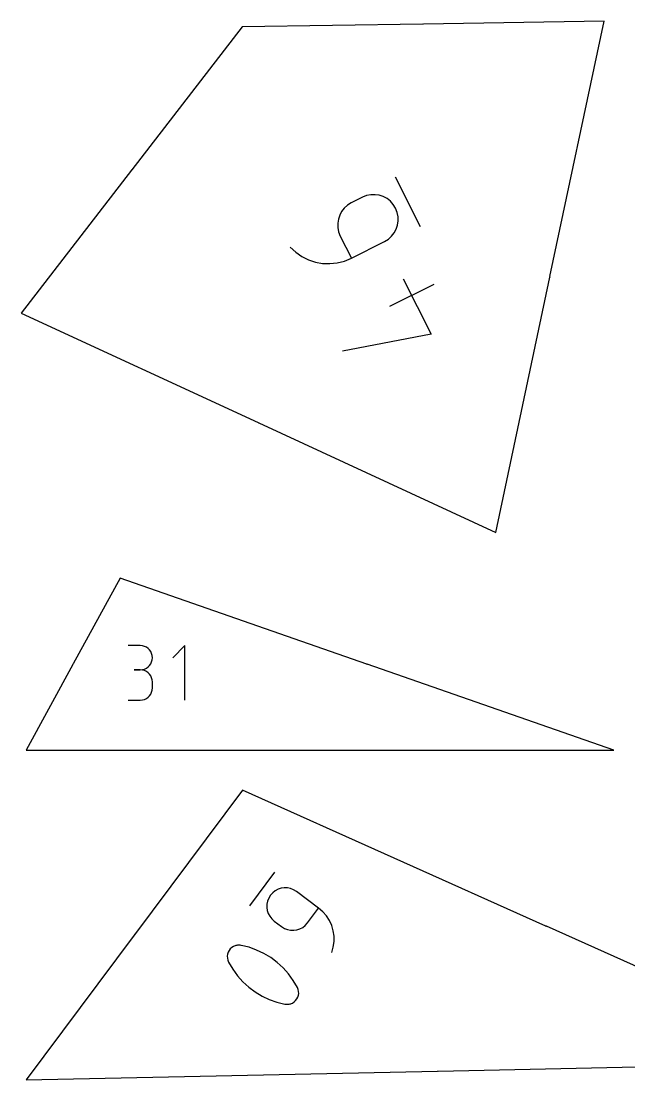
# Model space of a CAD drawing. Extents: x 0 to 500, y 0 to 1020.
# Drawn here: x 61.4 to 110, y 389.5 to 474.2 of the extents above; entities that cross this region are included whole.
import ezdxf

# ---------------------------------------------------------------- set-up
doc = ezdxf.new("R2010")
doc.units = 0

msp = doc.modelspace()

# ---------------------------------------------------------------- linework, layer by layer
at = {"layer": 'annotation', "color": 1}
for p, q in [((93.508916, 474.011446), (93.511064, 474.01946)), ((93.514611, 474.011536), (93.508916, 474.011446)), ((93.51294, 474.009229), (93.512868, 474.013785)), ((93.518458, 474.011597), (93.520607, 474.019611)), ((93.524154, 474.011687), (93.518458, 474.011597)), ((93.522482, 474.00938), (93.52241, 474.013936)), ((70.209563, 462.326123), (70.204239, 462.333339)), ((70.210554, 462.341499), (70.20905, 462.33955)), ((70.213325, 462.330997), (70.209563, 462.326123)), ((70.214148, 462.328029), (70.21025, 462.331039)), ((70.210856, 462.341825), (70.210554, 462.341499)), ((70.211202, 462.342085), (70.210856, 462.341825)), ((70.21158, 462.342277), (70.211202, 462.342085)), ((70.211983, 462.342401), (70.21158, 462.342277)), ((70.212399, 462.342454), (70.211983, 462.342401)), ((70.212819, 462.342437), (70.212399, 462.342454)), ((70.213233, 462.342347), (70.212819, 462.342437)), ((70.213632, 462.342184), (70.213233, 462.342347)), ((70.214005, 462.341946), (70.213632, 462.342184)), ((70.214453, 462.33849), (70.213699, 462.337514)), ((70.213699, 462.337514), (70.214453, 462.33849)), ((70.214332, 462.341644), (70.214005, 462.341946)), ((70.214005, 462.341946), (70.214005, 462.341946)), ((70.214592, 462.341298), (70.214332, 462.341644)), ((70.214453, 462.33849), (70.214692, 462.338864)), ((70.214755, 462.338816), (70.214453, 462.33849)), ((70.214453, 462.33849), (70.214453, 462.33849)), ((70.214785, 462.340919), (70.214592, 462.341298)), ((70.214692, 462.338864), (70.214856, 462.339264)), ((70.2151, 462.339076), (70.214755, 462.338816)), ((70.214909, 462.340517), (70.214785, 462.340919)), ((70.214856, 462.339264), (70.214946, 462.33968)), ((70.214963, 462.3401), (70.214909, 462.340517)), ((70.214946, 462.33968), (70.214963, 462.3401)), ((70.215479, 462.339268), (70.2151, 462.339076)), ((70.215881, 462.339392), (70.215479, 462.339268)), ((70.216297, 462.339445), (70.215881, 462.339392)), ((70.216717, 462.339428), (70.216297, 462.339445)), ((70.217132, 462.339338), (70.216717, 462.339428)), ((70.21753, 462.339174), (70.217132, 462.339338)), ((70.217904, 462.338936), (70.21753, 462.339174)), ((70.217817, 462.332782), (70.219322, 462.334731)), ((70.21888, 462.338183), (70.217904, 462.338936)), ((70.217904, 462.338936), (70.217904, 462.338936)), ((70.219205, 462.337882), (70.21888, 462.338183)), ((70.219464, 462.337538), (70.219205, 462.337882)), ((70.219322, 462.334731), (70.219561, 462.335106)), ((70.219322, 462.334731), (70.219322, 462.334731)), ((70.219656, 462.33716), (70.219464, 462.337538)), ((70.219561, 462.335106), (70.219725, 462.335506)), ((70.219779, 462.336758), (70.219656, 462.33716)), ((70.219725, 462.335506), (70.219815, 462.335921)), ((70.219833, 462.336341), (70.219779, 462.336758)), ((70.219815, 462.335921), (70.219833, 462.336341)), ((93.313669, 457.778105), (91.314325, 461.767197)), ((88.655617, 460.154506), (87.773044, 459.712158)), ((88.988617, 460.28572), (88.655617, 460.154506)), ((89.329844, 460.353846), (88.988617, 460.28572)), ((89.671781, 460.361355), (89.329844, 460.353846)), ((90.006908, 460.310717), (89.671781, 460.361355)), ((90.327706, 460.204404), (90.006908, 460.310717)), ((90.626656, 460.044887), (90.327706, 460.204404)), ((90.896239, 459.834635), (90.626656, 460.044887)), ((87.210412, 459.291581), (87.00036, 459.022431)), ((87.468789, 459.523978), (87.210412, 459.291581)), ((87.773044, 459.712158), (87.468789, 459.523978)), ((87.773044, 459.712158), (87.773044, 459.712158)), ((91.128935, 459.576121), (90.896239, 459.834635)), ((91.317226, 459.271814), (91.128935, 459.576121)), ((91.448007, 458.939508), (91.317226, 459.271814)), ((91.317226, 459.271814), (91.317226, 459.271814)), ((86.735014, 458.403737), (86.684613, 458.069124)), ((86.841079, 458.723995), (86.735014, 458.403737)), ((87.00036, 459.022431), (86.841079, 458.723995)), ((91.515682, 458.598722), (91.448007, 458.939508)), ((91.471669, 457.921969), (91.522739, 458.257021)), ((91.522739, 458.257021), (91.515682, 458.598722)), ((86.684613, 458.069124), (86.692321, 457.72762)), ((86.692321, 457.72762), (86.760585, 457.386692)), ((86.760585, 457.386692), (86.891851, 457.053804)), ((91.205103, 457.302071), (91.36496, 457.601131)), ((91.36496, 457.601131), (91.471669, 457.921969)), ((86.891851, 457.053804), (87.779807, 455.282153)), ((87.779807, 455.282153), (90.43153, 456.611204)), ((90.43153, 456.611204), (90.735898, 456.799543)), ((90.43153, 456.611204), (90.43153, 456.611204)), ((90.735898, 456.799543), (90.994586, 457.032354)), ((90.994586, 457.032354), (91.205103, 457.302071)), ((82.893184, 456.162705), (82.893184, 456.162705)), ((82.893184, 456.162705), (83.337855, 455.750547)), ((83.337855, 455.750547), (83.827679, 455.413327)), ((83.827679, 455.413327), (84.353834, 455.152604)), ((84.353834, 455.152604), (84.907501, 454.969941)), ((84.907501, 454.969941), (85.47986, 454.866898)), ((85.47986, 454.866898), (86.06209, 454.845036)), ((86.06209, 454.845036), (86.645371, 454.905917)), ((86.645371, 454.905917), (87.220884, 455.051103)), ((87.220884, 455.051103), (87.779807, 455.282153)), ((94.370219, 453.180482), (90.826917, 451.404569)), ((91.931038, 453.619385), (94.151305, 449.189507)), ((103.645429, 453.787754), (103.645372, 453.787275)), ((103.645372, 453.787275), (103.6454, 453.786806)), ((103.6454, 453.786806), (103.645508, 453.786357)), ((103.645984, 453.790375), (103.645429, 453.787754)), ((103.645429, 453.787754), (103.645429, 453.787754)), ((103.645508, 453.786357), (103.64569, 453.785936)), ((103.64569, 453.785936), (103.645939, 453.785553)), ((103.645939, 453.785553), (103.64625, 453.785217)), ((103.64625, 453.785217), (103.646618, 453.784936)), ((103.646618, 453.784936), (103.647036, 453.78472)), ((103.647036, 453.78472), (103.647499, 453.784578)), ((103.647475, 453.797422), (103.647418, 453.796943)), ((103.647418, 453.796943), (103.647446, 453.796474)), ((103.647446, 453.796474), (103.647552, 453.796025)), ((103.647617, 453.797884), (103.647475, 453.797422)), ((103.647475, 453.797422), (103.647475, 453.797422)), ((103.647499, 453.784578), (103.648804, 453.784302)), ((103.647552, 453.796025), (103.647733, 453.795605)), ((103.647832, 453.798301), (103.647617, 453.797884)), ((103.647733, 453.795605), (103.647981, 453.795222)), ((103.648112, 453.798668), (103.647832, 453.798301)), ((103.647981, 453.795222), (103.648291, 453.794886)), ((103.648447, 453.79898), (103.648112, 453.798668)), ((103.648291, 453.794886), (103.648658, 453.794605)), ((103.648829, 453.799229), (103.648447, 453.79898)), ((103.648658, 453.794605), (103.649076, 453.794389)), ((103.648804, 453.784302), (103.648804, 453.784302)), ((103.648804, 453.784302), (103.649284, 453.784244)), ((103.649249, 453.799411), (103.648829, 453.799229)), ((103.649076, 453.794389), (103.649538, 453.794247)), ((103.649698, 453.799519), (103.649249, 453.799411)), ((103.649284, 453.784244), (103.649753, 453.784272)), ((103.649538, 453.794247), (103.650844, 453.793971)), ((103.650167, 453.799547), (103.649698, 453.799519)), ((103.649753, 453.784272), (103.650202, 453.78438)), ((103.650647, 453.799489), (103.650167, 453.799547)), ((103.650202, 453.78438), (103.650622, 453.784562)), ((103.650622, 453.784562), (103.651004, 453.784811)), ((103.650647, 453.799489), (103.650647, 453.799489)), ((103.651953, 453.799213), (103.650647, 453.799489)), ((103.650844, 453.793971), (103.650844, 453.793971)), ((103.650844, 453.793971), (103.651324, 453.793914)), ((103.651004, 453.784811), (103.65134, 453.785122)), ((103.651324, 453.793914), (103.651794, 453.793942)), ((103.65134, 453.785122), (103.651619, 453.78549)), ((103.651619, 453.78549), (103.651835, 453.785907)), ((103.651794, 453.793942), (103.652243, 453.794049)), ((103.651835, 453.785907), (103.651976, 453.786369)), ((103.652415, 453.799071), (103.651953, 453.799213)), ((103.651976, 453.786369), (103.652531, 453.78899)), ((103.652243, 453.794049), (103.652664, 453.79423)), ((103.652833, 453.798855), (103.652415, 453.799071)), ((103.652531, 453.78899), (103.657787, 453.787877)), ((103.652664, 453.79423), (103.653048, 453.794479)), ((103.653201, 453.798574), (103.652833, 453.798855)), ((103.653048, 453.794479), (103.653384, 453.79479)), ((103.653512, 453.798238), (103.653201, 453.798574)), ((103.653384, 453.79479), (103.653665, 453.795158)), ((103.653762, 453.797855), (103.653512, 453.798238)), ((103.653665, 453.795158), (103.65388, 453.795575)), ((103.653943, 453.797434), (103.653762, 453.797855)), ((103.65388, 453.795575), (103.654022, 453.796037)), ((103.654051, 453.796985), (103.653943, 453.797434)), ((103.654022, 453.796037), (103.653965, 453.795557)), ((103.653965, 453.795557), (103.653993, 453.795088)), ((103.653993, 453.795088), (103.654101, 453.794639)), ((103.654022, 453.796037), (103.654079, 453.796516)), ((103.654164, 453.796498), (103.654022, 453.796037)), ((103.654022, 453.796037), (103.654022, 453.796037)), ((103.654022, 453.796037), (103.654022, 453.796037)), ((103.654079, 453.796516), (103.654051, 453.796985)), ((103.654101, 453.794639), (103.654283, 453.794218)), ((103.65438, 453.796915), (103.654164, 453.796498)), ((103.654283, 453.794218), (103.654532, 453.793835)), ((103.654661, 453.797282), (103.65438, 453.796915)), ((103.654532, 453.793835), (103.654844, 453.793499)), ((103.654997, 453.797593), (103.654661, 453.797282)), ((103.654844, 453.793499), (103.655211, 453.793218)), ((103.65538, 453.797843), (103.654997, 453.797593)), ((103.655211, 453.793218), (103.65563, 453.793002)), ((103.655801, 453.798024), (103.65538, 453.797843)), ((103.65563, 453.793002), (103.656092, 453.79286)), ((103.656251, 453.798131), (103.655801, 453.798024)), ((103.656092, 453.79286), (103.656092, 453.79286)), ((103.656092, 453.79286), (103.65657, 453.792803)), ((103.656721, 453.798159), (103.656251, 453.798131)), ((103.65657, 453.792803), (103.657038, 453.792831)), ((103.657787, 453.787877), (103.656677, 453.782635)), ((103.657202, 453.798102), (103.656721, 453.798159)), ((103.657038, 453.792831), (103.657487, 453.792939)), ((103.657662, 453.79796), (103.657202, 453.798102)), ((103.657202, 453.798102), (103.657202, 453.798102)), ((103.657487, 453.792939), (103.657907, 453.793121)), ((103.658078, 453.797745), (103.657662, 453.79796)), ((103.657907, 453.793121), (103.65829, 453.79337)), ((103.658445, 453.797464), (103.658078, 453.797745)), ((103.65829, 453.79337), (103.658626, 453.793681)), ((103.658755, 453.797128), (103.658445, 453.797464)), ((103.658626, 453.793681), (103.658906, 453.794048)), ((103.659004, 453.796745), (103.658755, 453.797128)), ((103.658906, 453.794048), (103.659122, 453.794465)), ((103.659186, 453.796325), (103.659004, 453.796745)), ((103.659122, 453.794465), (103.659264, 453.794927)), ((103.659293, 453.795876), (103.659186, 453.796325)), ((103.659264, 453.794927), (103.659321, 453.795407)), ((103.659264, 453.794927), (103.659264, 453.794927)), ((103.659321, 453.795407), (103.659293, 453.795876)), ((94.151305, 449.189507), (87.060072, 447.848928)), ((80.339292, 442.110951), (80.339221, 442.110526)), ((80.339221, 442.110526), (80.339226, 442.110102)), ((80.339226, 442.110102), (80.339303, 442.109688)), ((80.339441, 442.111368), (80.339292, 442.110951)), ((80.339303, 442.109688), (80.339448, 442.109294)), ((80.339663, 442.111753), (80.339441, 442.111368)), ((80.339441, 442.111368), (80.339441, 442.111368)), ((80.339448, 442.109294), (80.339658, 442.108929)), ((80.339658, 442.108929), (80.339929, 442.108603)), ((80.339942, 442.112084), (80.339663, 442.111753)), ((80.339929, 442.108603), (80.340259, 442.108324)), ((80.340268, 442.112356), (80.339942, 442.112084)), ((80.340259, 442.108324), (80.340644, 442.108103)), ((80.340633, 442.112566), (80.340268, 442.112356)), ((80.341028, 442.112712), (80.340633, 442.112566)), ((80.340644, 442.108103), (80.340644, 442.108103)), ((80.340644, 442.108103), (80.341062, 442.107953)), ((80.341442, 442.112788), (80.341028, 442.112712)), ((80.341062, 442.107953), (80.341488, 442.107883)), ((80.34136, 442.115425), (80.341289, 442.114999)), ((80.341289, 442.114999), (80.341293, 442.114573)), ((80.341293, 442.114573), (80.341369, 442.114159)), ((80.34151, 442.115844), (80.34136, 442.115425)), ((80.341369, 442.114159), (80.341514, 442.113765)), ((80.341867, 442.112793), (80.341442, 442.112788)), ((80.341488, 442.107883), (80.341913, 442.107887)), ((80.342024, 442.116957), (80.34151, 442.115844)), ((80.34151, 442.115844), (80.34151, 442.115844)), ((80.341514, 442.113765), (80.341724, 442.1134)), ((80.341724, 442.1134), (80.341996, 442.113073)), ((80.342292, 442.112722), (80.341867, 442.112793)), ((80.341913, 442.107887), (80.342327, 442.107964)), ((80.341996, 442.113073), (80.342326, 442.112795)), ((80.342246, 442.117343), (80.342024, 442.116957)), ((80.342525, 442.117672), (80.342246, 442.117343)), ((80.34271, 442.112573), (80.342292, 442.112722)), ((80.342326, 442.112795), (80.34271, 442.112573)), ((80.342327, 442.107964), (80.342721, 442.108108)), ((80.342851, 442.117944), (80.342525, 442.117672)), ((80.34271, 442.112573), (80.34271, 442.112573)), ((80.34271, 442.112573), (80.343128, 442.112424)), ((80.343095, 442.112351), (80.34271, 442.112573)), ((80.34271, 442.112573), (80.34271, 442.112573)), ((80.342721, 442.108108), (80.343085, 442.108318)), ((80.343216, 442.118153), (80.342851, 442.117944)), ((80.343085, 442.108318), (80.343412, 442.108589)), ((80.343425, 442.112073), (80.343095, 442.112351)), ((80.343128, 442.112424), (80.343554, 442.112353)), ((80.34361, 442.118297), (80.343216, 442.118153)), ((80.343412, 442.108589), (80.34369, 442.108918)), ((80.343696, 442.111746), (80.343425, 442.112073)), ((80.343554, 442.112353), (80.343979, 442.112358)), ((80.344023, 442.118373), (80.34361, 442.118297)), ((80.34369, 442.108918), (80.343911, 442.109302)), ((80.343906, 442.111381), (80.343696, 442.111746)), ((80.344051, 442.110987), (80.343906, 442.111381)), ((80.343911, 442.109302), (80.344061, 442.10972)), ((80.343911, 442.109302), (80.343911, 442.109302)), ((80.343979, 442.112358), (80.344393, 442.112434)), ((80.344448, 442.118377), (80.344023, 442.118373)), ((80.344127, 442.110572), (80.344051, 442.110987)), ((80.344061, 442.10972), (80.344132, 442.110147)), ((80.344132, 442.110147), (80.344127, 442.110572)), ((80.344393, 442.112434), (80.344787, 442.11258)), ((80.344873, 442.118306), (80.344448, 442.118377)), ((80.344787, 442.11258), (80.345152, 442.11279)), ((80.345291, 442.118156), (80.344873, 442.118306)), ((80.345152, 442.11279), (80.345479, 442.113062)), ((80.345676, 442.117935), (80.345291, 442.118156)), ((80.345291, 442.118156), (80.345291, 442.118156)), ((80.345479, 442.113062), (80.345758, 442.113392)), ((80.346006, 442.117657), (80.345676, 442.117935)), ((80.345758, 442.113392), (80.34598, 442.113777)), ((80.34598, 442.113777), (80.346495, 442.114891)), ((80.346278, 442.117331), (80.346006, 442.117657)), ((80.346488, 442.116967), (80.346278, 442.117331)), ((80.346633, 442.116573), (80.346488, 442.116967)), ((80.346495, 442.114891), (80.346644, 442.11531)), ((80.346495, 442.114891), (80.346495, 442.114891)), ((80.34671, 442.11616), (80.346633, 442.116573)), ((80.346644, 442.11531), (80.346715, 442.115736)), ((80.346715, 442.115736), (80.34671, 442.11616)), ((80.355855, 442.110557), (80.350005, 442.103761)), ((80.350266, 442.11314), (80.355855, 442.110557)), ((80.352976, 442.114603), (80.350909, 442.110133)), ((70.893517, 424.284067), (69.924159, 424.284067)), ((71.067858, 424.268418), (70.893517, 424.284067)), ((71.231907, 424.223322), (71.067858, 424.268418)), ((71.382935, 424.15155), (71.231907, 424.223322)), ((71.518215, 424.055878), (71.382935, 424.15155)), ((71.635016, 423.939079), (71.518215, 424.055878)), ((71.730611, 423.803925), (71.635016, 423.939079)), ((71.802272, 423.653192), (71.730611, 423.803925)), ((71.847269, 423.489651), (71.802272, 423.653192)), ((74.470436, 424.289131), (73.499983, 423.318405)), ((74.470436, 419.923873), (74.470436, 424.289131)), ((65.51811, 422.793112), (65.518078, 422.792655)), ((65.518078, 422.792655), (65.518126, 422.792195)), ((65.518217, 422.793556), (65.51811, 422.793112)), ((65.518126, 422.792195), (65.518255, 422.791743)), ((65.518399, 422.793976), (65.518217, 422.793556)), ((65.518255, 422.791743), (65.518468, 422.791308)), ((65.518652, 422.794363), (65.518399, 422.793976)), ((65.518468, 422.791308), (65.518891, 422.790676)), ((65.518974, 422.794707), (65.518652, 422.794363)), ((65.519362, 422.794996), (65.518974, 422.794707)), ((65.519796, 422.795207), (65.519362, 422.794996)), ((65.519362, 422.794996), (65.519362, 422.794996)), ((65.520248, 422.795335), (65.519796, 422.795207)), ((65.520708, 422.795382), (65.520248, 422.795335)), ((65.521165, 422.79535), (65.520708, 422.795382)), ((65.521609, 422.795241), (65.521165, 422.79535)), ((65.522029, 422.795059), (65.521609, 422.795241)), ((65.522416, 422.794805), (65.522029, 422.795059)), ((65.522757, 422.794482), (65.522416, 422.794805)), ((65.523044, 422.794092), (65.522757, 422.794482)), ((65.522859, 422.801749), (65.522832, 422.801288)), ((65.522832, 422.801288), (65.522885, 422.800833)), ((65.522967, 422.802206), (65.522859, 422.801749)), ((65.522885, 422.800833), (65.523013, 422.800395)), ((65.523159, 422.802649), (65.522967, 422.802206)), ((65.523013, 422.800395), (65.523214, 422.799984)), ((65.52305, 422.794083), (65.523044, 422.794092)), ((65.523044, 422.794092), (65.523044, 422.794092)), ((65.523056, 422.794075), (65.52305, 422.794083)), ((65.523061, 422.794066), (65.523056, 422.794075)), ((65.523066, 422.794058), (65.523061, 422.794066)), ((65.52307, 422.794049), (65.523066, 422.794058)), ((65.523075, 422.794041), (65.52307, 422.794049)), ((65.523078, 422.794033), (65.523075, 422.794041)), ((65.523082, 422.794024), (65.523078, 422.794033)), ((65.523086, 422.794015), (65.523082, 422.794024)), ((65.527702, 422.785848), (65.523086, 422.794015)), ((65.523086, 422.794015), (65.523086, 422.794015)), ((65.523428, 422.80305), (65.523159, 422.802649)), ((65.523159, 422.802649), (65.523159, 422.802649)), ((65.523214, 422.799984), (65.523484, 422.79961)), ((65.523755, 422.803388), (65.523428, 422.80305)), ((65.523484, 422.79961), (65.523821, 422.799283)), ((65.524129, 422.803659), (65.523755, 422.803388)), ((65.523821, 422.799283), (65.524221, 422.799015)), ((65.52454, 422.80386), (65.524129, 422.803659)), ((65.524221, 422.799015), (65.524221, 422.799015)), ((65.524221, 422.799015), (65.524664, 422.798822)), ((65.524979, 422.803988), (65.52454, 422.80386)), ((65.524664, 422.798822), (65.525122, 422.798714)), ((65.525433, 422.804041), (65.524979, 422.803988)), ((65.525122, 422.798714), (65.525584, 422.798687)), ((65.525894, 422.804015), (65.525433, 422.804041)), ((65.525584, 422.798687), (65.526039, 422.79874)), ((65.52635, 422.803908), (65.525894, 422.804015)), ((65.526039, 422.79874), (65.526478, 422.798868)), ((65.526792, 422.803716), (65.52635, 422.803908)), ((65.526478, 422.798868), (65.52689, 422.799069)), ((65.526792, 422.803716), (65.526792, 422.803716)), ((65.527194, 422.803446), (65.526792, 422.803716)), ((65.52689, 422.799069), (65.527264, 422.79934)), ((65.527532, 422.803119), (65.527194, 422.803446)), ((65.527264, 422.79934), (65.527591, 422.799677)), ((65.527803, 422.802745), (65.527532, 422.803119)), ((65.527559, 422.799178), (65.527533, 422.798717)), ((65.527533, 422.798717), (65.527586, 422.798262)), ((65.527667, 422.799635), (65.527559, 422.799178)), ((65.527586, 422.798262), (65.527714, 422.797823)), ((65.527591, 422.799677), (65.52786, 422.800078)), ((65.52786, 422.800078), (65.527667, 422.799635)), ((65.530273, 422.790548), (65.527702, 422.785848)), ((65.527714, 422.797823), (65.527916, 422.797412)), ((65.528005, 422.802333), (65.527803, 422.802745)), ((65.52786, 422.800078), (65.528052, 422.800521)), ((65.528128, 422.800479), (65.52786, 422.800078)), ((65.52786, 422.800078), (65.52786, 422.800078)), ((65.52786, 422.800078), (65.52786, 422.800078)), ((65.527916, 422.797412), (65.528187, 422.797037)), ((65.528133, 422.801894), (65.528005, 422.802333)), ((65.528052, 422.800521), (65.52816, 422.800978)), ((65.528455, 422.800817), (65.528128, 422.800479)), ((65.528186, 422.801439), (65.528133, 422.801894)), ((65.52816, 422.800978), (65.528186, 422.801439)), ((65.528187, 422.797037), (65.528525, 422.79671)), ((65.528829, 422.801088), (65.528455, 422.800817)), ((65.528525, 422.79671), (65.528927, 422.796441)), ((65.529241, 422.801289), (65.528829, 422.801088)), ((65.528927, 422.796441), (65.530098, 422.795801)), ((65.52968, 422.801417), (65.529241, 422.801289)), ((65.530135, 422.80147), (65.52968, 422.801417)), ((65.530098, 422.795801), (65.530098, 422.795801)), ((65.530098, 422.795801), (65.530541, 422.795608)), ((65.530597, 422.801443), (65.530135, 422.80147)), ((65.530541, 422.795608), (65.530998, 422.7955)), ((65.531054, 422.801335), (65.530597, 422.801443)), ((65.530998, 422.7955), (65.531459, 422.795474)), ((65.531498, 422.801141), (65.531054, 422.801335)), ((65.531459, 422.795474), (65.531914, 422.795527)), ((65.532669, 422.800501), (65.531498, 422.801141)), ((65.531498, 422.801141), (65.531498, 422.801141)), ((65.531914, 422.795527), (65.532351, 422.795656)), ((65.532351, 422.795656), (65.532762, 422.795857)), ((65.53307, 422.800232), (65.532669, 422.800501)), ((65.532762, 422.795857), (65.533135, 422.796128)), ((65.533408, 422.799905), (65.53307, 422.800232)), ((65.533135, 422.796128), (65.533461, 422.796466)), ((65.533678, 422.799531), (65.533408, 422.799905)), ((65.533461, 422.796466), (65.53373, 422.796867)), ((65.533879, 422.79912), (65.533678, 422.799531)), ((65.53373, 422.796867), (65.533923, 422.79731)), ((65.53373, 422.796867), (65.53373, 422.796867)), ((65.534006, 422.798682), (65.533879, 422.79912)), ((65.533923, 422.79731), (65.534031, 422.797766)), ((65.534058, 422.798227), (65.534006, 422.798682)), ((65.534031, 422.797766), (65.534058, 422.798227)), ((71.518215, 422.57378), (71.635016, 422.690809)), ((71.635016, 422.690809), (71.730611, 422.826304)), ((71.730611, 422.826304), (71.802272, 422.977515)), ((71.802272, 422.977515), (71.847269, 423.14169)), ((71.862874, 423.316078), (71.847269, 423.489651)), ((71.847269, 423.14169), (71.862874, 423.316078)), ((71.862874, 423.316078), (71.862874, 423.316078)), ((89.019021, 422.79224), (89.026313, 422.798136)), ((89.024078, 422.790479), (89.019021, 422.79224)), ((89.022883, 422.802243), (89.02233, 422.801721)), ((89.023277, 422.802525), (89.022883, 422.802243)), ((89.023702, 422.802726), (89.023277, 422.802525)), ((89.024147, 422.802849), (89.023702, 422.802726)), ((89.024603, 422.802893), (89.024147, 422.802849)), ((89.025058, 422.80286), (89.024603, 422.802893)), ((89.025503, 422.80275), (89.025058, 422.80286)), ((89.025926, 422.802564), (89.025503, 422.80275)), ((89.026317, 422.802304), (89.025926, 422.802564)), ((89.026313, 422.798136), (89.026321, 422.798141)), ((89.026313, 422.798136), (89.026313, 422.798136)), ((89.026666, 422.801969), (89.026317, 422.802304)), ((89.026321, 422.798141), (89.026329, 422.798146)), ((89.026329, 422.798146), (89.026336, 422.798151)), ((89.026336, 422.798151), (89.026344, 422.798157)), ((89.026344, 422.798157), (89.026351, 422.798163)), ((89.026351, 422.798163), (89.026359, 422.798169)), ((89.026359, 422.798169), (89.026366, 422.798175)), ((89.026366, 422.798175), (89.026374, 422.798182)), ((89.026374, 422.798182), (89.026382, 422.79819)), ((89.026382, 422.79819), (89.026719, 422.798537)), ((89.026382, 422.79819), (89.026382, 422.79819)), ((89.026946, 422.801576), (89.026666, 422.801969)), ((89.026666, 422.801969), (89.026666, 422.801969)), ((89.026719, 422.798537), (89.026981, 422.798927)), ((89.027147, 422.801151), (89.026946, 422.801576)), ((89.026981, 422.798927), (89.027168, 422.79935)), ((89.027268, 422.800705), (89.027147, 422.801151)), ((89.027168, 422.79935), (89.027279, 422.799794)), ((89.027312, 422.800249), (89.027268, 422.800705)), ((89.027279, 422.799794), (89.027312, 422.800249)), ((89.030881, 422.788111), (89.037377, 422.798617)), ((89.037377, 422.798617), (89.032313, 422.80038)), ((89.035611, 422.793546), (89.03308, 422.794427)), ((70.893517, 422.345351), (70.408153, 422.345351)), ((70.408153, 422.345351), (70.893517, 422.345351)), ((70.893517, 422.345351), (71.067858, 422.361004)), ((71.067858, 422.329703), (70.893517, 422.345351)), ((70.893517, 422.345351), (70.893517, 422.345351)), ((71.067858, 422.361004), (71.231907, 422.406127)), ((71.231907, 422.284606), (71.067858, 422.329703)), ((71.231907, 422.406127), (71.382935, 422.477969)), ((71.382935, 422.212835), (71.231907, 422.284606)), ((71.382935, 422.477969), (71.518215, 422.57378)), ((71.518215, 422.117163), (71.382935, 422.212835)), ((71.635016, 422.000363), (71.518215, 422.117163)), ((71.730611, 421.86521), (71.635016, 422.000363)), ((71.802272, 421.714476), (71.730611, 421.86521)), ((71.847269, 421.550936), (71.802272, 421.714476)), ((71.862874, 421.377362), (71.847269, 421.550936)), ((71.862874, 420.891999), (71.862874, 421.377362)), ((71.862874, 421.377362), (71.862874, 421.377362)), ((71.382935, 420.056466), (71.518215, 420.152109)), ((71.518215, 420.152109), (71.635016, 420.268886)), ((71.635016, 420.268886), (71.730611, 420.40403)), ((71.730611, 420.40403), (71.802272, 420.554775)), ((71.802272, 420.554775), (71.847269, 420.718354)), ((71.847269, 420.718354), (71.862874, 420.891999)), ((69.924159, 419.92401), (70.893517, 419.92401)), ((70.893517, 419.92401), (71.067858, 419.93965)), ((70.893517, 419.92401), (70.893517, 419.92401)), ((71.067858, 419.93965), (71.231907, 419.984724)), ((71.231907, 419.984724), (71.382935, 420.056466)), ((85.261395, 415.924342), (85.261278, 415.923185)), ((85.261278, 415.923185), (85.261278, 415.922023)), ((85.261278, 415.922023), (85.261395, 415.920865)), ((85.261627, 415.925485), (85.261395, 415.924342)), ((85.261395, 415.920865), (85.261627, 415.919721)), ((85.261976, 415.926606), (85.261627, 415.925485)), ((85.261627, 415.919721), (85.261976, 415.918599)), ((85.262442, 415.927695), (85.261976, 415.926606)), ((85.261976, 415.918599), (85.262442, 415.917507)), ((85.262598, 415.927953), (85.262442, 415.927695)), ((85.262442, 415.927695), (85.262442, 415.927695)), ((85.262442, 415.917507), (85.262442, 415.917507)), ((85.262442, 415.917507), (85.262501, 415.917397)), ((85.262501, 415.917397), (85.262568, 415.917292)), ((85.262568, 415.917292), (85.262642, 415.917192)), ((85.262792, 415.928173), (85.262598, 415.927953)), ((85.262642, 415.917192), (85.262724, 415.917098)), ((85.262724, 415.917098), (85.262812, 415.91701)), ((85.263018, 415.928353), (85.262792, 415.928173)), ((85.262812, 415.91701), (85.262905, 415.916929)), ((85.262905, 415.916929), (85.263004, 415.916856)), ((85.263004, 415.916856), (85.263108, 415.916791)), ((85.26327, 415.928491), (85.263018, 415.928353)), ((85.263108, 415.916791), (85.263217, 415.916734)), ((85.263217, 415.916734), (85.263217, 415.916734)), ((85.263217, 415.916734), (85.2635, 415.916626)), ((85.26354, 415.928585), (85.26327, 415.928491)), ((85.2635, 415.916626), (85.263789, 415.916572)), ((85.263823, 415.928632), (85.26354, 415.928585)), ((85.263789, 415.916572), (85.264079, 415.91657)), ((85.264112, 415.928631), (85.263823, 415.928632)), ((85.264079, 415.91657), (85.264363, 415.916616)), ((85.2644, 415.928578), (85.264112, 415.928631)), ((85.264363, 415.916616), (85.264634, 415.916709)), ((85.26468, 415.928473), (85.2644, 415.928578)), ((85.264634, 415.916709), (85.264886, 415.916847)), ((85.26468, 415.928473), (85.26468, 415.928473)), ((85.264793, 415.928414), (85.26468, 415.928473)), ((85.264899, 415.928346), (85.264793, 415.928414)), ((85.264886, 415.916847), (85.265112, 415.917028)), ((85.265, 415.928272), (85.264899, 415.928346)), ((85.265094, 415.928191), (85.265, 415.928272)), ((85.265182, 415.928104), (85.265094, 415.928191)), ((85.265112, 415.917028), (85.265306, 415.917249)), ((85.265263, 415.92801), (85.265182, 415.928104)), ((85.265337, 415.927911), (85.265263, 415.92801)), ((85.265306, 415.917249), (85.265462, 415.917508)), ((85.265403, 415.927806), (85.265337, 415.927911)), ((85.265462, 415.927696), (85.265403, 415.927806)), ((85.265925, 415.926605), (85.265462, 415.927696)), ((85.265462, 415.927696), (85.265462, 415.927696)), ((85.265462, 415.917508), (85.265925, 415.918597)), ((85.265462, 415.917508), (85.265462, 415.917508)), ((85.266273, 415.925482), (85.265925, 415.926605)), ((85.265925, 415.918597), (85.266273, 415.919718)), ((85.266504, 415.924337), (85.266273, 415.925482)), ((85.266273, 415.919718), (85.266504, 415.920861)), ((85.26662, 415.92318), (85.266504, 415.924337)), ((85.266504, 415.920861), (85.26662, 415.922018)), ((85.26662, 415.922018), (85.26662, 415.92318)), ((85.271188, 415.919682), (85.271151, 415.919221)), ((85.271151, 415.919221), (85.271193, 415.918764)), ((85.271153, 415.928633), (85.276518, 415.928633)), ((85.271308, 415.920138), (85.271188, 415.919682)), ((85.271193, 415.918764), (85.271311, 415.918322)), ((85.271512, 415.920578), (85.271308, 415.920138)), ((85.271311, 415.918322), (85.271502, 415.917905)), ((85.271502, 415.917905), (85.271764, 415.917523)), ((85.271517, 415.920587), (85.271512, 415.920578)), ((85.271512, 415.920578), (85.271512, 415.920578)), ((85.271522, 415.920596), (85.271517, 415.920587)), ((85.271527, 415.920605), (85.271522, 415.920596)), ((85.271533, 415.920613), (85.271527, 415.920605)), ((85.271538, 415.920621), (85.271533, 415.920613)), ((85.271543, 415.920629), (85.271538, 415.920621)), ((85.271549, 415.920636), (85.271543, 415.920629)), ((85.271554, 415.920644), (85.271549, 415.920636)), ((85.27156, 415.920651), (85.271554, 415.920644)), ((85.276518, 415.928633), (85.27156, 415.920651)), ((85.27156, 415.920651), (85.27156, 415.920651)), ((85.271764, 415.917523), (85.272094, 415.917187)), ((85.272094, 415.917187), (85.272488, 415.916907)), ((85.272488, 415.916907), (85.272488, 415.916907)), ((85.272488, 415.916907), (85.272929, 415.916706)), ((85.272929, 415.916706), (85.273385, 415.916588)), ((85.273385, 415.916588), (85.273847, 415.916552)), ((85.273847, 415.916552), (85.274304, 415.916594)), ((85.274304, 415.916594), (85.274746, 415.916713)), ((85.274746, 415.916713), (85.275162, 415.916905)), ((85.275162, 415.916905), (85.275543, 415.917167)), ((85.275543, 415.917167), (85.275879, 415.917498)), ((85.275879, 415.917498), (85.276158, 415.917895)), ((85.276158, 415.917895), (85.276511, 415.918571)), ((81.636079, 406.147461), (79.640451, 403.475933)), ((82.406849, 404.904787), (82.156765, 404.868645)), ((82.66018, 404.898127), (82.406849, 404.904787)), ((82.910871, 404.847796), (82.66018, 404.898127)), ((81.16639, 404.085765), (81.071596, 403.843735)), ((81.306647, 404.31346), (81.16639, 404.085765)), ((81.484869, 404.512109), (81.306647, 404.31346)), ((81.306647, 404.31346), (81.306647, 404.31346)), ((81.689887, 404.671436), (81.484869, 404.512109)), ((81.915815, 404.790571), (81.689887, 404.671436)), ((82.156765, 404.868645), (81.915815, 404.790571)), ((83.153035, 404.752925), (82.910871, 404.847796)), ((83.380783, 404.612642), (83.153035, 404.752925)), ((85.156664, 403.286061), (83.380783, 404.612642)), ((83.380783, 404.612642), (83.380783, 404.612642)), ((81.021397, 403.593223), (81.014928, 403.340079)), ((81.014928, 403.340079), (81.05132, 403.090154)), ((81.071596, 403.843735), (81.021397, 403.593223)), ((84.270358, 402.099572), (85.156664, 403.286061)), ((85.498187, 402.990012), (85.156664, 403.286061)), ((81.05132, 403.090154), (81.129708, 402.849299)), ((81.129708, 402.849299), (81.249224, 402.623365)), ((81.249224, 402.623365), (81.409, 402.418203)), ((81.409, 402.418203), (81.608171, 402.239664)), ((85.787898, 402.654127), (85.498187, 402.990012)), ((86.023887, 402.284823), (85.787898, 402.654127)), ((81.608171, 402.239664), (82.199238, 401.798137)), ((82.199238, 401.798137), (82.199238, 401.798137)), ((82.199238, 401.798137), (82.426841, 401.657877)), ((82.426841, 401.657877), (82.668625, 401.563074)), ((82.668625, 401.563074), (82.918781, 401.512864)), ((82.918781, 401.512864), (83.171502, 401.506381)), ((83.171502, 401.506381), (83.420983, 401.542759)), ((83.420983, 401.542759), (83.661416, 401.621132)), ((83.661416, 401.621132), (83.886994, 401.740636)), ((83.886994, 401.740636), (84.09191, 401.900405)), ((84.09191, 401.900405), (84.270358, 402.099572)), ((86.204243, 401.888514), (86.023887, 402.284823)), ((86.327057, 401.471616), (86.204243, 401.888514)), ((103.336488, 401.833253), (103.341991, 401.830784)), ((103.338351, 401.836481), (103.338279, 401.836016)), ((103.338279, 401.836016), (103.338289, 401.835554)), ((103.338289, 401.835554), (103.338377, 401.835104)), ((103.338509, 401.836938), (103.338351, 401.836481)), ((103.338377, 401.835104), (103.33854, 401.834677)), ((103.34015, 401.840596), (103.338509, 401.836938)), ((103.338509, 401.836938), (103.338509, 401.836938)), ((103.33854, 401.834677), (103.338773, 401.834282)), ((103.338773, 401.834282), (103.339072, 401.83393)), ((103.339072, 401.83393), (103.339434, 401.833631)), ((103.339434, 401.833631), (103.339855, 401.833395)), ((103.339855, 401.833395), (103.339855, 401.833395)), ((103.339855, 401.833395), (103.340313, 401.833237)), ((103.340538, 401.841316), (103.34015, 401.840596)), ((103.342594, 401.8395), (103.34015, 401.840596)), ((103.340313, 401.833237), (103.340777, 401.833166)), ((103.341016, 401.84196), (103.340538, 401.841316)), ((103.340777, 401.833166), (103.341239, 401.833176)), ((103.341575, 401.842522), (103.341016, 401.84196)), ((103.341239, 401.833176), (103.341689, 401.833264)), ((103.342204, 401.842997), (103.341575, 401.842522)), ((103.341689, 401.833264), (103.342115, 401.833427)), ((103.342115, 401.833427), (103.34251, 401.83366)), ((103.342891, 401.843378), (103.342204, 401.842997)), ((103.34251, 401.83366), (103.342861, 401.833961)), ((103.343016, 401.839264), (103.342594, 401.8395)), ((103.342861, 401.833961), (103.34316, 401.834323)), ((103.343627, 401.84366), (103.342891, 401.843378)), ((103.343379, 401.838965), (103.343016, 401.839264)), ((103.34316, 401.834323), (103.343397, 401.834745)), ((103.343679, 401.838614), (103.343379, 401.838965)), ((103.343397, 401.834745), (103.343943, 401.835963)), ((103.344401, 401.843837), (103.343627, 401.84366)), ((103.343912, 401.83822), (103.343679, 401.838614)), ((103.344075, 401.837794), (103.343912, 401.83822)), ((103.343943, 401.835963), (103.344101, 401.83642)), ((103.343943, 401.835963), (103.343943, 401.835963)), ((103.344163, 401.837346), (103.344075, 401.837794)), ((103.344101, 401.83642), (103.344173, 401.836884)), ((103.344173, 401.836884), (103.344163, 401.837346)), ((103.345202, 401.843902), (103.344401, 401.843837)), ((103.34602, 401.843851), (103.345202, 401.843902)), ((103.34602, 401.843851), (103.34602, 401.843851)), ((103.346427, 401.830447), (103.354206, 401.835692)), ((103.351315, 401.828254), (103.346427, 401.830447)), ((103.351144, 401.840082), (103.350546, 401.83961)), ((103.35156, 401.840329), (103.351144, 401.840082)), ((103.352001, 401.840493), (103.35156, 401.840329)), ((103.352456, 401.840577), (103.352001, 401.840493)), ((103.352914, 401.840582), (103.352456, 401.840577)), ((103.353364, 401.840509), (103.352914, 401.840582)), ((103.353798, 401.840361), (103.353364, 401.840509)), ((103.354204, 401.840139), (103.353798, 401.840361)), ((103.354571, 401.839845), (103.354204, 401.840139)), ((103.354206, 401.835692), (103.354214, 401.835696)), ((103.354206, 401.835692), (103.354206, 401.835692)), ((103.354214, 401.835696), (103.354223, 401.8357)), ((103.354223, 401.8357), (103.354231, 401.835705)), ((103.354231, 401.835705), (103.354239, 401.83571)), ((103.354239, 401.83571), (103.354247, 401.835715)), ((103.354247, 401.835715), (103.354255, 401.835721)), ((103.354255, 401.835721), (103.354263, 401.835726)), ((103.354263, 401.835726), (103.354271, 401.835733)), ((103.354271, 401.835733), (103.354279, 401.835739)), ((103.354279, 401.835739), (103.354646, 401.836056)), ((103.354279, 401.835739), (103.354279, 401.835739)), ((103.35489, 401.839481), (103.354571, 401.839845)), ((103.354646, 401.836056), (103.354941, 401.836422)), ((103.355135, 401.839065), (103.35489, 401.839481)), ((103.35489, 401.839481), (103.35489, 401.839481)), ((103.354941, 401.836422), (103.355163, 401.836827)), ((103.355298, 401.838625), (103.355135, 401.839065)), ((103.355163, 401.836827), (103.355312, 401.837261)), ((103.355381, 401.83817), (103.355298, 401.838625)), ((103.355312, 401.837261), (103.355385, 401.837712)), ((103.355385, 401.837712), (103.355381, 401.83817)), ((70.416687, 401.133441), (70.416552, 401.132475)), ((70.416552, 401.132475), (70.416557, 401.131512)), ((70.416557, 401.131512), (70.416696, 401.130566)), ((70.416964, 401.134395), (70.416687, 401.133441)), ((70.416696, 401.130566), (70.416965, 401.129651)), ((70.416964, 401.134395), (70.416964, 401.134395)), ((70.416965, 401.129651), (70.417361, 401.128782)), ((70.417361, 401.128782), (70.417879, 401.127971)), ((70.417879, 401.127971), (70.418514, 401.127234)), ((70.418514, 401.127234), (70.419264, 401.126585)), ((70.421209, 401.129188), (70.419264, 401.126585)), ((70.419264, 401.126585), (70.42316, 401.123674)), ((70.4216, 401.129625), (70.421209, 401.129188)), ((70.42205, 401.129976), (70.4216, 401.129625)), ((70.422545, 401.130238), (70.42205, 401.129976)), ((70.423072, 401.13041), (70.422545, 401.130238)), ((70.42362, 401.13049), (70.423072, 401.13041)), ((70.42316, 401.123674), (70.42316, 401.123674)), ((70.42316, 401.123674), (70.42366, 401.123366)), ((70.434888, 401.133937), (70.423164, 401.142695)), ((70.423164, 401.142695), (70.423824, 401.138141)), ((70.424174, 401.130476), (70.42362, 401.13049)), ((70.42366, 401.123366), (70.424192, 401.123158)), ((70.424723, 401.130365), (70.424174, 401.130476)), ((70.424192, 401.123158), (70.424742, 401.123048)), ((70.425254, 401.130157), (70.424723, 401.130365)), ((70.424742, 401.123048), (70.425297, 401.123033)), ((70.425753, 401.12985), (70.425254, 401.130157)), ((70.425297, 401.123033), (70.425846, 401.123112)), ((70.42705, 401.128881), (70.425753, 401.12985)), ((70.425753, 401.12985), (70.425753, 401.12985)), ((70.425846, 401.123112), (70.426375, 401.123284)), ((70.426375, 401.123284), (70.426871, 401.123545)), ((70.426871, 401.123545), (70.427321, 401.123895)), ((70.426989, 401.120306), (70.431368, 401.126168)), ((70.427487, 401.128489), (70.42705, 401.128881)), ((70.427321, 401.123895), (70.427712, 401.12433)), ((70.427838, 401.128039), (70.427487, 401.128489)), ((70.427712, 401.12433), (70.428019, 401.12483)), ((70.427712, 401.12433), (70.427712, 401.12433)), ((70.4281, 401.127543), (70.427838, 401.128039)), ((70.428019, 401.12483), (70.428227, 401.125361)), ((70.428272, 401.127015), (70.4281, 401.127543)), ((70.428227, 401.125361), (70.428337, 401.125911)), ((70.428352, 401.126466), (70.428272, 401.127015)), ((70.428337, 401.125911), (70.428352, 401.126466)), ((86.390417, 401.040545), (86.327057, 401.471616)), ((86.392413, 400.601716), (86.390417, 401.040545)), ((77.999611, 399.885639), (77.927015, 399.745004)), ((78.095614, 400.012811), (77.999611, 399.885639)), ((78.213812, 400.12294), (78.095614, 400.012811)), ((78.352995, 400.212442), (78.213812, 400.12294)), ((78.416524, 400.242275), (78.352995, 400.212442)), ((78.352995, 400.212442), (78.352995, 400.212442)), ((78.481439, 400.267165), (78.416524, 400.242275)), ((78.547509, 400.287095), (78.481439, 400.267165)), ((78.614498, 400.302045), (78.547509, 400.287095)), ((78.682175, 400.311996), (78.614498, 400.302045)), ((78.750306, 400.316929), (78.682175, 400.311996)), ((78.818657, 400.316825), (78.750306, 400.316929)), ((78.886995, 400.311665), (78.818657, 400.316825)), ((78.955087, 400.30143), (78.886995, 400.311665)), ((79.590822, 400.145641), (78.955087, 400.30143)), ((78.955087, 400.30143), (78.955087, 400.30143)), ((80.202003, 399.928418), (79.590822, 400.145641)), ((80.784679, 399.652712), (80.202003, 399.928418)), ((86.204673, 399.726446), (86.331135, 400.161545)), ((86.331135, 400.161545), (86.392413, 400.601716)), ((77.879035, 399.594488), (77.856881, 399.437673)), ((77.856881, 399.437673), (77.861764, 399.27814)), ((77.861764, 399.27814), (77.894895, 399.119472)), ((77.927015, 399.745004), (77.879035, 399.594488)), ((77.894895, 399.119472), (77.957482, 398.965249)), ((77.957482, 398.965249), (77.957482, 398.965249)), ((77.957482, 398.965249), (78.285489, 398.399577)), ((81.334896, 399.321476), (80.784679, 399.652712)), ((81.848704, 398.937663), (81.334896, 399.321476)), ((86.204673, 399.726446), (86.204673, 399.726446)), ((78.285489, 398.399577), (78.665874, 397.874941)), ((82.32215, 398.504223), (81.848704, 398.937663)), ((82.751282, 398.02411), (82.32215, 398.504223)), ((78.665874, 397.874941), (79.094685, 397.394294)), ((79.094685, 397.394294), (79.56797, 396.960588)), ((83.132148, 397.500274), (82.751282, 398.02411)), ((83.460798, 396.935669), (83.132148, 397.500274)), ((79.56797, 396.960588), (80.081778, 396.576774)), ((80.081778, 396.576774), (80.632156, 396.245805)), ((83.523973, 396.781018), (83.460798, 396.935669)), ((83.460798, 396.935669), (83.460798, 396.935669)), ((83.557505, 396.622047), (83.523973, 396.781018)), ((83.540361, 396.305355), (83.562575, 396.462308)), ((83.562575, 396.462308), (83.557505, 396.622047)), ((80.632156, 396.245805), (81.215152, 395.970633)), ((81.215152, 395.970633), (81.826816, 395.75421)), ((81.826816, 395.75421), (82.463193, 395.599488)), ((82.463193, 395.599488), (82.463193, 395.599488)), ((82.463193, 395.599488), (82.531453, 395.589275)), ((82.531453, 395.589275), (82.600187, 395.584161)), ((82.600187, 395.584161), (82.668999, 395.584093)), ((82.668999, 395.584093), (82.737494, 395.589018)), ((82.737494, 395.589018), (82.805276, 395.598884)), ((82.805276, 395.598884), (82.871949, 395.613639)), ((82.871949, 395.613639), (82.937117, 395.63323)), ((82.937117, 395.63323), (83.000385, 395.657605)), ((83.000385, 395.657605), (83.061357, 395.686712)), ((83.061357, 395.686712), (83.202283, 395.776449)), ((83.061357, 395.686712), (83.061357, 395.686712)), ((83.202283, 395.776449), (83.321826, 395.886734)), ((83.321826, 395.886734), (83.418807, 396.014015)), ((83.418807, 396.014015), (83.492046, 396.15474)), ((83.492046, 396.15474), (83.540361, 396.305355)), ((94.681477, 390.250571), (94.681444, 390.250089)), ((94.681444, 390.250089), (94.681473, 390.248754)), ((94.681473, 390.248754), (94.681473, 390.248754)), ((94.681473, 390.248754), (94.681526, 390.248273)), ((94.681592, 390.251027), (94.681477, 390.250571)), ((94.681526, 390.248273), (94.68166, 390.247822)), ((94.68162, 390.243873), (94.681587, 390.243391)), ((94.681587, 390.243391), (94.681587, 390.243391)), ((94.681587, 390.243391), (94.681641, 390.242912)), ((94.681781, 390.251448), (94.681592, 390.251027)), ((94.681735, 390.24433), (94.68162, 390.243873)), ((94.681641, 390.242912), (94.681775, 390.242463)), ((94.68166, 390.247822), (94.681868, 390.247409)), ((94.681925, 390.244752), (94.681735, 390.24433)), ((94.681775, 390.242463), (94.681982, 390.242051)), ((94.682038, 390.251826), (94.681781, 390.251448)), ((94.681868, 390.247409), (94.68214, 390.24704)), ((94.682181, 390.245132), (94.681925, 390.244752)), ((94.681982, 390.242051), (94.682255, 390.241683)), ((94.682354, 390.252156), (94.682038, 390.251826)), ((94.68214, 390.24704), (94.68247, 390.246724)), ((94.682497, 390.245462), (94.682181, 390.245132)), ((94.682255, 390.241683), (94.682585, 390.241367)), ((94.682722, 390.252427), (94.682354, 390.252156)), ((94.68247, 390.246724), (94.68285, 390.246467)), ((94.682866, 390.245735), (94.682497, 390.245462)), ((94.682585, 390.241367), (94.682964, 390.241111)), ((94.683135, 390.252633), (94.682722, 390.252427)), ((94.68285, 390.246467), (94.683271, 390.246278)), ((94.683278, 390.245942), (94.682866, 390.245735)), ((94.682964, 390.241111), (94.683386, 390.240921)), ((94.683585, 390.252767), (94.683135, 390.252633)), ((94.683271, 390.246278), (94.683726, 390.246163)), ((94.683729, 390.246077), (94.683278, 390.245942)), ((94.683386, 390.240921), (94.683841, 390.240806)), ((94.684065, 390.25282), (94.683585, 390.252767)), ((94.683726, 390.246163), (94.684208, 390.24613)), ((94.684208, 390.24613), (94.683729, 390.246077)), ((94.683841, 390.240806), (94.684323, 390.240773)), ((94.684547, 390.252788), (94.684065, 390.25282)), ((94.684065, 390.25282), (94.684065, 390.25282)), ((94.684208, 390.24613), (94.684688, 390.246184)), ((94.684208, 390.24613), (94.684208, 390.24613)), ((94.68469, 390.246097), (94.684208, 390.24613)), ((94.684208, 390.24613), (94.684208, 390.24613)), ((94.684323, 390.240773), (94.684803, 390.240827)), ((94.684323, 390.240773), (94.684323, 390.240773)), ((94.685002, 390.252673), (94.684547, 390.252788)), ((94.684688, 390.246184), (94.685138, 390.246318)), ((94.685145, 390.245982), (94.68469, 390.246097)), ((94.684803, 390.240827), (94.685253, 390.240961)), ((94.685423, 390.252485), (94.685002, 390.252673)), ((94.685138, 390.246318), (94.685551, 390.246525)), ((94.685567, 390.245793), (94.685145, 390.245982)), ((94.685253, 390.240961), (94.685666, 390.241168)), ((94.685803, 390.252229), (94.685423, 390.252485)), ((94.685551, 390.246525), (94.68592, 390.246798)), ((94.685946, 390.245536), (94.685567, 390.245793)), ((94.685666, 390.241168), (94.686034, 390.241441)), ((94.686133, 390.251914), (94.685803, 390.252229)), ((94.68592, 390.246798), (94.686236, 390.247128)), ((94.686276, 390.245219), (94.685946, 390.245536)), ((94.686034, 390.241441), (94.68635, 390.24177)), ((94.686406, 390.251547), (94.686133, 390.251914)), ((94.686236, 390.247128), (94.686492, 390.247508)), ((94.686549, 390.244851), (94.686276, 390.245219)), ((94.68635, 390.24177), (94.686607, 390.24215)), ((94.686613, 390.251134), (94.686406, 390.251547)), ((94.686492, 390.247508), (94.686681, 390.24793)), ((94.686756, 390.244437), (94.686549, 390.244851)), ((94.686607, 390.24215), (94.686796, 390.24257)), ((94.686747, 390.250684), (94.686613, 390.251134)), ((94.686681, 390.24793), (94.686796, 390.248386)), ((94.686801, 390.250203), (94.686747, 390.250684)), ((94.686891, 390.243986), (94.686756, 390.244437)), ((94.686796, 390.248386), (94.686829, 390.248869)), ((94.686796, 390.24257), (94.686911, 390.243025)), ((94.686801, 390.250203), (94.686801, 390.250203)), ((94.686829, 390.248869), (94.686801, 390.250203)), ((94.686944, 390.243505), (94.686891, 390.243986)), ((94.686911, 390.243025), (94.686944, 390.243505)), ((94.686944, 390.243505), (94.686944, 390.243505)), ((94.691357, 390.250776), (94.691324, 390.250293)), ((94.691324, 390.250293), (94.691352, 390.248959)), ((94.691352, 390.248959), (94.691352, 390.248959)), ((94.691352, 390.248959), (94.691406, 390.248478)), ((94.691472, 390.251232), (94.691357, 390.250776)), ((94.691406, 390.248478), (94.69154, 390.248028)), ((94.691661, 390.251654), (94.691472, 390.251232)), ((94.696881, 390.241027), (94.691525, 390.240913)), ((94.69154, 390.248028), (94.691747, 390.247615)), ((94.691918, 390.252034), (94.691661, 390.251654)), ((94.691747, 390.247615), (94.69202, 390.247248)), ((94.692234, 390.252364), (94.691918, 390.252034)), ((94.69202, 390.247248), (94.69235, 390.246932)), ((94.692602, 390.252636), (94.692234, 390.252364)), ((94.69235, 390.246932), (94.692729, 390.246677)), ((94.693015, 390.252844), (94.692602, 390.252636)), ((94.692729, 390.246677), (94.693151, 390.246488)), ((94.693465, 390.252978), (94.693015, 390.252844)), ((94.693151, 390.246488), (94.693606, 390.246374)), ((94.693945, 390.253032), (94.693465, 390.252978)), ((94.693606, 390.246374), (94.694088, 390.246341)), ((94.696623, 390.253089), (94.693945, 390.253032)), ((94.693945, 390.253032), (94.693945, 390.253032)), ((94.694088, 390.246341), (94.696766, 390.246399)), ((94.696766, 390.246399), (94.696881, 390.241027))]:
    msp.add_line(p, q, dxfattribs=at)
at = {"layer": 'boundary', "color": 5}
for p, q in [((79.051658, 473.7857), (70.227303, 462.354144)), ((93.491094, 474.014014), (79.051658, 473.7857)), ((93.516089, 474.039812), (93.491094, 474.014014)), ((93.541888, 474.014817), (93.516089, 474.039812)), ((107.981324, 474.24313), (93.541888, 474.014817)), ((103.657613, 453.816187), (107.981324, 474.24313)), ((70.196261, 462.313931), (61.371907, 450.882374)), ((70.227303, 462.354144), (70.191676, 462.349558)), ((70.191676, 462.349558), (70.196261, 462.313931)), ((99.323383, 433.339545), (103.647094, 453.766488)), ((103.647094, 453.766488), (103.677203, 453.786078)), ((103.677203, 453.786078), (103.657613, 453.816187)), ((61.371907, 450.882374), (80.324589, 442.121617)), ((80.324589, 442.121617), (80.336988, 442.087904)), ((80.336988, 442.087904), (80.370701, 442.100302)), ((80.370701, 442.100302), (99.323383, 433.339545)), ((69.28537, 429.668264), (65.538257, 422.817712)), ((89.004212, 422.803779), (69.28537, 429.668264)), ((65.513878, 422.773144), (61.766765, 415.922592)), ((65.538257, 422.817712), (65.503783, 422.807617)), ((65.503783, 422.807617), (65.513878, 422.773144)), ((89.036551, 422.819416), (89.004212, 422.803779)), ((89.052188, 422.787077), (89.036551, 422.819416)), ((108.77103, 415.922592), (89.052188, 422.787077)), ((61.766765, 415.922592), (85.243498, 415.922592)), ((85.243498, 415.922592), (85.268898, 415.897192)), ((85.268898, 415.897192), (85.294298, 415.922592)), ((85.294298, 415.922592), (108.77103, 415.922592)), ((79.082168, 412.722192), (70.439667, 401.152561)), ((103.323659, 401.847271), (79.082168, 412.722192)), ((103.35723, 401.86005), (103.323659, 401.847271)), ((103.370009, 401.826479), (103.35723, 401.86005)), ((127.6115, 390.951558), (103.370009, 401.826479)), ((70.409265, 401.111863), (61.766765, 389.542232)), ((70.439667, 401.152561), (70.404117, 401.147413)), ((70.404117, 401.147413), (70.409265, 401.111863)), ((94.714527, 390.247439), (127.6115, 390.951558)), ((61.766765, 389.542232), (94.663738, 390.246352)), ((94.663738, 390.246352), (94.689676, 390.221501)), ((94.689676, 390.221501), (94.714527, 390.247439))]:
    msp.add_line(p, q, dxfattribs=at)

doc.saveas('drawing.dxf')
